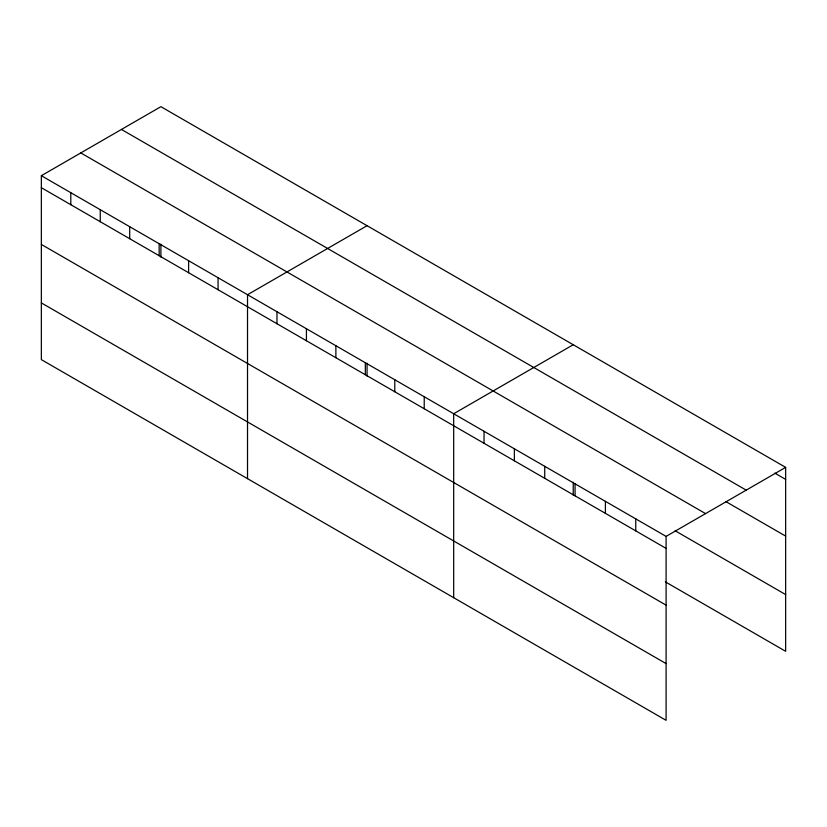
<?xml version="1.0" encoding="UTF-8"?>
<svg xmlns="http://www.w3.org/2000/svg" width="827" height="827" viewBox="0 0 827 827"><rect width="100%" height="100%" fill="white"/><g stroke="black" fill="none" stroke-linecap="round" stroke-linejoin="round"><path stroke-width="1.24" d="M666.097 605.137L666.097 536.392L41.35 175.696L41.35 359.631L666.097 720.327L666.097 605.137L41.35 244.441M665.353 581.857L785.65 651.304L785.65 467.369L160.903 106.673L41.35 175.696M367.064 225.699L247.521 294.722L247.521 478.657M573.235 344.735L453.682 413.748L453.682 597.694M666.097 536.392L785.65 467.369M774.816 473.116L785.65 479.381M121.445 129.446L746.202 490.142M726.044 501.7L785.65 536.113M80.798 152.912L705.555 513.608M675.111 530.748L785.65 594.572M41.35 187.698L666.097 548.394M41.35 302.899L666.097 663.595M635.756 518.87L635.756 530.882M605.405 501.348L605.405 513.36M575.065 483.826L575.065 495.838M573.235 482.244L573.235 495.146M544.724 466.314L544.724 478.316M514.373 448.792L514.373 460.804M484.033 431.27L484.033 443.282M424.23 396.753L424.23 408.755M394.779 379.748L394.779 391.75M367.064 363.218L367.064 376.109M365.327 362.743L365.327 374.745M335.876 345.738L335.876 357.74M306.424 328.732L306.424 340.745M276.973 311.727L276.973 323.739M218.07 277.717L218.07 289.729M188.608 260.712L188.608 272.724M160.903 244.192L160.903 257.083M159.156 243.707L159.156 255.719M129.705 226.701L129.705 238.714M100.253 209.707L100.253 221.708M70.802 192.701L70.802 204.703"/></g></svg>
